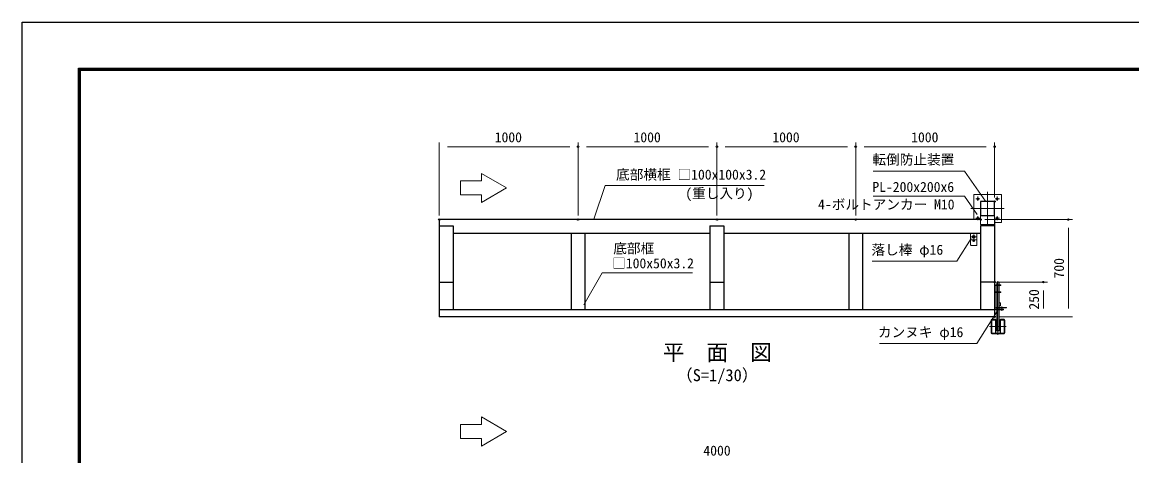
# Model space of a CAD drawing. Units: millimetres, scale not verified. Extents: x -6300 to 6300, y -4455 to 4455.
# Drawn here: x -6300 to 1693, y 1334 to 4455 of the extents above; entities that cross this region are included whole.
import ezdxf
from ezdxf.enums import TextEntityAlignment as Align

# ---------------------------------------------------------------- set-up
doc = ezdxf.new("R2010")
doc.units = ezdxf.units.MM
doc.header["$LTSCALE"] = 20
doc.header["$PDMODE"] = 32
doc.header["$PDSIZE"] = 10
doc.linetypes.add('USER1', pattern=[50.8, 31.75, -6.35, 6.35, -6.35])
for name, color, linetype, lineweight in [('0-0_D-TTL-TXT', 7, 'Continuous', 25), ('0-1_D-STR1', 1, 'Continuous', 25), ('0-3_D-BMK', 2, 'USER1', 13), ('0-5_D-STR3', 3, 'Continuous', 13), ('0-8_D-STR-DIM', 7, 'Continuous', 13), ('0-B_D-STR-TXT', 7, 'Continuous', 13), ('0-C_D-TTL', 7, 'Continuous', 25)]:
    doc.layers.add(name, color=color, linetype=linetype, lineweight=lineweight)
doc.layers.add('0-A_Defpoints', color=8, linetype='Continuous')
doc.styles.add('ＭＳ ゴシック', font='')
doc.styles.get('ＭＳ ゴシック').set_extended_font_data('MS Gothic')

msp = doc.modelspace()

# ---------------------------------------------------------------- linework, layer by layer
at = {"layer": '0-1_D-STR1'}
for p, q in [((604.22, 3034.31), (-3295.78, 3034.31)), ((-3295.78, 3034.31), (-3295.78, 2334.31)), ((-3295.78, 2988.48), (-3195.78, 2988.48)), ((-3195.78, 2988.48), (-3195.78, 2384.31)), ((-1345.78, 2988.48), (-1345.78, 2384.31)), ((-1345.78, 2988.48), (-1245.78, 2988.48)), ((-1245.78, 2988.48), (-1245.78, 2384.31)), ((604.22, 2988.48), (604.22, 2384.31)), ((704.22, 2988.48), (604.22, 2988.48)), ((704.22, 3034.31), (704.22, 2334.31)), ((-1345.78, 2934.31), (-3195.78, 2934.31)), ((-2345.78, 2934.31), (-2345.78, 2384.31)), ((-2245.78, 2934.31), (-2245.78, 2384.31)), ((604.22, 2934.31), (-1245.78, 2934.31)), ((-345.78, 2934.31), (-345.78, 2384.31)), ((-245.78, 2934.31), (-245.78, 2384.31)), ((-3295.78, 2584.31), (-3195.78, 2584.31)), ((-1345.78, 2584.31), (-1245.78, 2584.31)), ((704.22, 2584.31), (604.22, 2584.31)), ((704.22, 2384.31), (-3295.78, 2384.31)), ((704.22, 2334.31), (-3295.78, 2334.31)), ((679.22, 2307.91), (679.22, 2220.71)), ((682.42, 2307.91), (682.42, 2220.71)), ((712.22, 2314.31), (685.62, 2314.31)), ((712.22, 2311.11), (685.62, 2311.11)), ((772.82, 2314.31), (746.22, 2314.31)), ((772.82, 2311.11), (746.22, 2311.11)), ((776.02, 2220.71), (776.02, 2307.91)), ((779.22, 2220.71), (779.22, 2307.91)), ((685.62, 2217.51), (772.82, 2217.51)), ((685.62, 2214.31), (772.82, 2214.31))]:
    msp.add_line(p, q, dxfattribs=at)
msp.add_lwpolyline([(604.22, 3164.31), (604.22, 3064.31), (704.22, 3064.31), (704.22, 3164.31)], close=True, dxfattribs=at)
for centre, radius, start, end in [((685.62, 2307.91), 6.4, 90, 180), ((685.62, 2307.91), 3.2, 90, 180), ((772.82, 2307.91), 6.4, 0, 90), ((772.82, 2307.91), 3.2, 0, 90), ((685.62, 2220.71), 6.4, 180, 270), ((685.62, 2220.71), 3.2, 180, 270), ((772.82, 2220.71), 3.2, 270, 0), ((772.82, 2220.71), 6.4, 270, 0)]:
    msp.add_arc(centre, radius, start, end, dxfattribs=at)
at = {"layer": '0-3_D-BMK'}
for p, q in [((584.22, 3169.31), (584.22, 3199.31)), ((654.22, 3234.31), (654.22, 2994.31)), ((724.22, 3169.31), (724.22, 3199.31)), ((569.22, 3184.31), (599.22, 3184.31)), ((739.22, 3184.31), (709.22, 3184.31)), ((774.22, 3114.31), (534.22, 3114.31)), ((569.22, 3044.31), (599.22, 3044.31)), ((584.22, 3059.31), (584.22, 3029.31)), ((739.22, 3044.31), (709.22, 3044.31)), ((724.22, 3059.31), (724.22, 3029.31)), ((571.94, 2909.31), (536.5, 2909.31)), ((541.37, 2909.31), (567.07, 2909.31)), ((562.75, 2881.31), (545.69, 2881.31)), ((562.75, 2881.31), (545.69, 2881.31)), ((554.22, 2927.03), (554.22, 2891.59)), ((554.22, 2922.16), (554.22, 2896.46)), ((554.22, 2889.84), (554.22, 2872.79)), ((554.22, 2889.84), (554.22, 2872.79)), ((729.22, 2591.1), (729.22, 2204.31)), ((757.22, 2377.76), (757.22, 2409.09)), ((789.22, 2264.31), (669.22, 2264.31))]:
    msp.add_line(p, q, dxfattribs=at)
at = {"layer": '0-5_D-STR3'}
for p, q in [((554.22, 3214.31), (554.22, 3034.31)), ((576.72, 2934.31), (531.72, 2934.31)), ((531.72, 2934.31), (531.72, 2851.31)), ((531.72, 2920.31), (531.72, 2851.31)), ((573.72, 2889.31), (534.72, 2889.31)), ((576.72, 2934.31), (576.72, 2851.31)), ((576.72, 2920.31), (576.72, 2851.31)), ((534.72, 2848.31), (573.72, 2848.31)), ((749.22, 2564.43), (713.22, 2564.43)), ((749.22, 2559.93), (713.22, 2559.93)), ((737.22, 2582.43), (721.22, 2582.43)), ((721.22, 2582.43), (721.22, 2564.43)), ((721.22, 2559.93), (721.22, 2514.43)), ((737.22, 2582.43), (735.22, 2584.43)), ((737.22, 2582.43), (737.22, 2564.43)), ((737.22, 2559.93), (737.22, 2514.43)), ((749.22, 2564.43), (749.22, 2559.93)), ((704.22, 2555.43), (704.22, 2393.43)), ((708.72, 2555.43), (708.72, 2393.43)), ((749.22, 2514.43), (708.72, 2514.43)), ((749.22, 2509.93), (708.72, 2509.93)), ((721.22, 2509.93), (721.22, 2402.43)), ((737.22, 2509.93), (737.22, 2402.43)), ((749.22, 2514.43), (749.22, 2509.93)), ((715.22, 2402.43), (790.22, 2402.43)), ((715.22, 2397.93), (715.22, 2402.43)), ((737.22, 2434.43), (747.22, 2434.43)), ((737.22, 2414.43), (747.22, 2414.43)), ((747.22, 2434.43), (747.22, 2414.43)), ((752.22, 2397.93), (752.22, 2402.43)), ((762.22, 2397.93), (762.22, 2402.43)), ((790.22, 2397.93), (790.22, 2402.43)), ((769.22, 2388.93), (713.22, 2388.93)), ((769.22, 2384.43), (713.22, 2384.43)), ((715.22, 2397.93), (790.22, 2397.93)), ((721.22, 2397.93), (721.22, 2388.93)), ((721.22, 2384.43), (721.22, 2236.43)), ((737.22, 2397.93), (737.22, 2388.93)), ((752.22, 2384.43), (752.22, 2388.93)), ((762.22, 2384.43), (762.22, 2388.93)), ((769.22, 2388.93), (769.22, 2384.43)), ((712.22, 2217.51), (712.22, 2314.31)), ((714.52, 2314.31), (712.22, 2314.31)), ((714.52, 2217.51), (714.52, 2314.31)), ((743.92, 2217.51), (743.92, 2314.31)), ((746.22, 2314.31), (743.92, 2314.31)), ((746.22, 2217.51), (746.22, 2314.31)), ((737.22, 2236.43), (721.22, 2236.43))]:
    msp.add_line(p, q, dxfattribs=at)
for points in [[(704.22, 3014.31), (754.22, 3014.31), (754.22, 3214.31), (554.22, 3214.31)], [(604.22, 3064.31), (604.22, 2999.31), (704.22, 2999.31), (704.22, 3064.31)], [(735.22, 2584.43), (723.22, 2584.43), (721.22, 2582.43)], [(737.22, 2384.43), (737.22, 2236.43), (735.22, 2234.43)], [(735.22, 2234.43), (723.22, 2234.43), (721.22, 2236.43)]]:
    msp.add_lwpolyline(points, dxfattribs=at)
for centre, radius in [((584.22, 3184.31), 7), ((724.22, 3184.31), 7), ((584.22, 3044.31), 7), ((724.22, 3044.31), 7), ((554.22, 2909.31), 10), ((554.22, 2909.31), 8), ((554.22, 2881.31), 5), ((554.22, 2881.31), 5)]:
    msp.add_circle(centre, radius, dxfattribs=at)
for centre, radius, start, end in [((534.72, 2892.31), 3, 180, 270), ((573.72, 2892.31), 3, 270, 0), ((534.72, 2851.31), 3, 180, 270), ((573.72, 2851.31), 3, 270, 0), ((713.22, 2555.43), 9, 90, 180), ((713.22, 2555.43), 4.5, 90, 180), ((713.22, 2393.43), 9, 180, 270), ((713.22, 2393.43), 4.5, 180, 270)]:
    msp.add_arc(centre, radius, start, end, dxfattribs=at)
at = {"layer": '0-8_D-STR-DIM'}
for p, q in [((-3295.78, 3064.31), (-3295.78, 3589.03)), ((-3235.78, 3559.03), (-2355.78, 3559.03)), ((-2295.78, 3064.31), (-2295.78, 3589.03)), ((-2295.78, 3064.31), (-2295.78, 3589.03)), ((-2235.78, 3559.03), (-1355.78, 3559.03)), ((-1295.78, 3064.31), (-1295.78, 3589.03)), ((-1295.78, 3064.31), (-1295.78, 3589.03)), ((-1235.78, 3559.03), (-355.78, 3559.03)), ((-295.78, 3064.31), (-295.78, 3589.03)), ((-295.78, 3064.31), (-295.78, 3589.03)), ((-235.78, 3559.03), (644.22, 3559.03)), ((704.22, 3194.31), (704.22, 3589.03)), ((634.22, 3034.31), (1266.34, 3034.31)), ((1236.34, 2394.31), (1236.34, 2974.31)), ((734.22, 2584.31), (1086.34, 2584.31)), ((1056.34, 2394.31), (1056.34, 2524.31)), ((734.22, 2334.31), (1086.34, 2334.31)), ((734.22, 2334.31), (1266.34, 2334.31))]:
    msp.add_line(p, q, dxfattribs=at)
at = {"layer": '0-A_Defpoints'}
for p in [(-2295.78, 3559.03), (-1295.78, 3559.03), (-295.78, 3559.03), (704.22, 3559.03), (704.22, 3164.31), (-3295.78, 3034.31), (-2295.78, 3034.31), (-1295.78, 3034.31), (-295.78, 3034.31), (604.22, 3034.31), (1236.34, 3034.31), (704.22, 2584.31), (1056.34, 2584.31), (704.22, 2334.31)]:
    msp.add_point(p, dxfattribs=at)
at = {"layer": '0-B_D-STR-TXT'}
for p, q in [((-3142.44, 3212.18), (-3142.44, 3312.18)), ((-2992.44, 3212.18), (-3142.44, 3212.18)), ((-3142.44, 1458.62), (-3142.44, 1558.62)), ((-2992.44, 1458.62), (-3142.44, 1458.62))]:
    msp.add_line(p, q, dxfattribs=at)
for points in [[(-2992.44, 3212.18), (-2992.44, 3157.34), (-2810.85, 3262.18), (-2992.44, 3367.02), (-2992.44, 3312.18), (-3142.44, 3312.18)], [(-170.35, 3383.1), (487.76, 3383.1), (639.79, 3165.95)], [(-955.28, 3279.55), (-2101.08, 3279.55), (-2182.03, 3036.21)], [(-170.35, 3201.64), (487.76, 3201.64), (579.31, 3070.87)], [(-176.96, 2734.91), (432.42, 2734.91), (535.06, 2896.93)], [(-1470.51, 2650.13), (-2121.39, 2650.13), (-2253.3, 2421.64)], [(-123.63, 2142.76), (576.36, 2142.76), (720.75, 2370.69)], [(-2992.44, 1458.62), (-2992.44, 1403.78), (-2810.85, 1508.62), (-2992.44, 1613.45), (-2992.44, 1558.62), (-3142.44, 1558.62)]]:
    msp.add_lwpolyline(points, dxfattribs=at)
at = {"layer": '0-C_D-TTL', "color": 2}
msp.add_lwpolyline([(-6299.99, 4455.02), (6300.01, 4455.02), (6300.01, -4454.98), (-6299.99, -4454.98)], close=True, dxfattribs=at)
at = {"layer": '0-C_D-TTL'}
for points in [[(-5894.99, 4125.02), (5895.01, 4125.02), (5895.01, -4124.98), (-5894.99, -4124.98)], [(-5891.24, 4121.27), (5891.26, 4121.27), (5891.26, -4121.23), (-5891.24, -4121.23)], [(-5887.49, 4117.52), (5887.51, 4117.52), (5887.51, -4117.48), (-5887.49, -4117.48)], [(-5883.74, 4113.77), (5883.76, 4113.77), (5883.76, -4113.73), (-5883.74, -4113.73)], [(-5879.99, 4110.02), (5880.01, 4110.02), (5880.01, -4109.98), (-5879.99, -4109.98)]]:
    msp.add_lwpolyline(points, close=True, dxfattribs=at)

# ---------------------------------------------------------------- texts
at = {"layer": '0-0_D-TTL-TXT', "style": 'ＭＳ ゴシック'}
for s, height, p in [('平\u3000面\u3000図', 115.4, (-1685.63, 1985.63)), ('（S=1/30）', 86.66, (-1588.16, 1844.7))]:
    msp.add_text(s, height=height, dxfattribs=at).set_placement(p, align=Align.BOTTOM_LEFT)
at = {"layer": '0-8_D-STR-DIM', "style": 'ＭＳ ゴシック'}
for s, p in [('1000', (-2896.13, 3569.15)), ('1000', (-1896.13, 3569.15)), ('1000', (-896.13, 3569.15)), ('1000', (103.87, 3569.15)), ('4000', (-1392.9, 1313.54))]:
    msp.add_text(s, height=72.14, dxfattribs=at).set_placement(p, align=Align.BOTTOM_LEFT)
for s, p in [('700', (1226.21, 2610.06)), ('250', (1046.21, 2385.81))]:
    msp.add_text(s, height=72.14, rotation=90, dxfattribs=at).set_placement(p, align=Align.BOTTOM_LEFT)
at = {"layer": '0-B_D-STR-TXT', "style": 'ＭＳ ゴシック'}
for s, p in [('転倒防止装置', (-175.3, 3408.83)), ('底部横框 □100x100x3.2', (-2022.03, 3300.33)), ('PL-200x200x6', (-175.68, 3211.76)), ('(重し入り)', (-1523.29, 3164.77)), ('4-ボルトアンカー M10', (-567.05, 3085.52)), ('底部框', (-2042.33, 2769.35)), ('落し棒 φ16', (-182.29, 2759.31)), ('□100x50x3.2', (-2049.95, 2661.77)), ('カンヌキ φ16', (-135.81, 2166.21))]:
    msp.add_text(s, height=72.14, dxfattribs=at).set_placement(p, align=Align.BOTTOM_LEFT)

doc.saveas('drawing.dxf')
